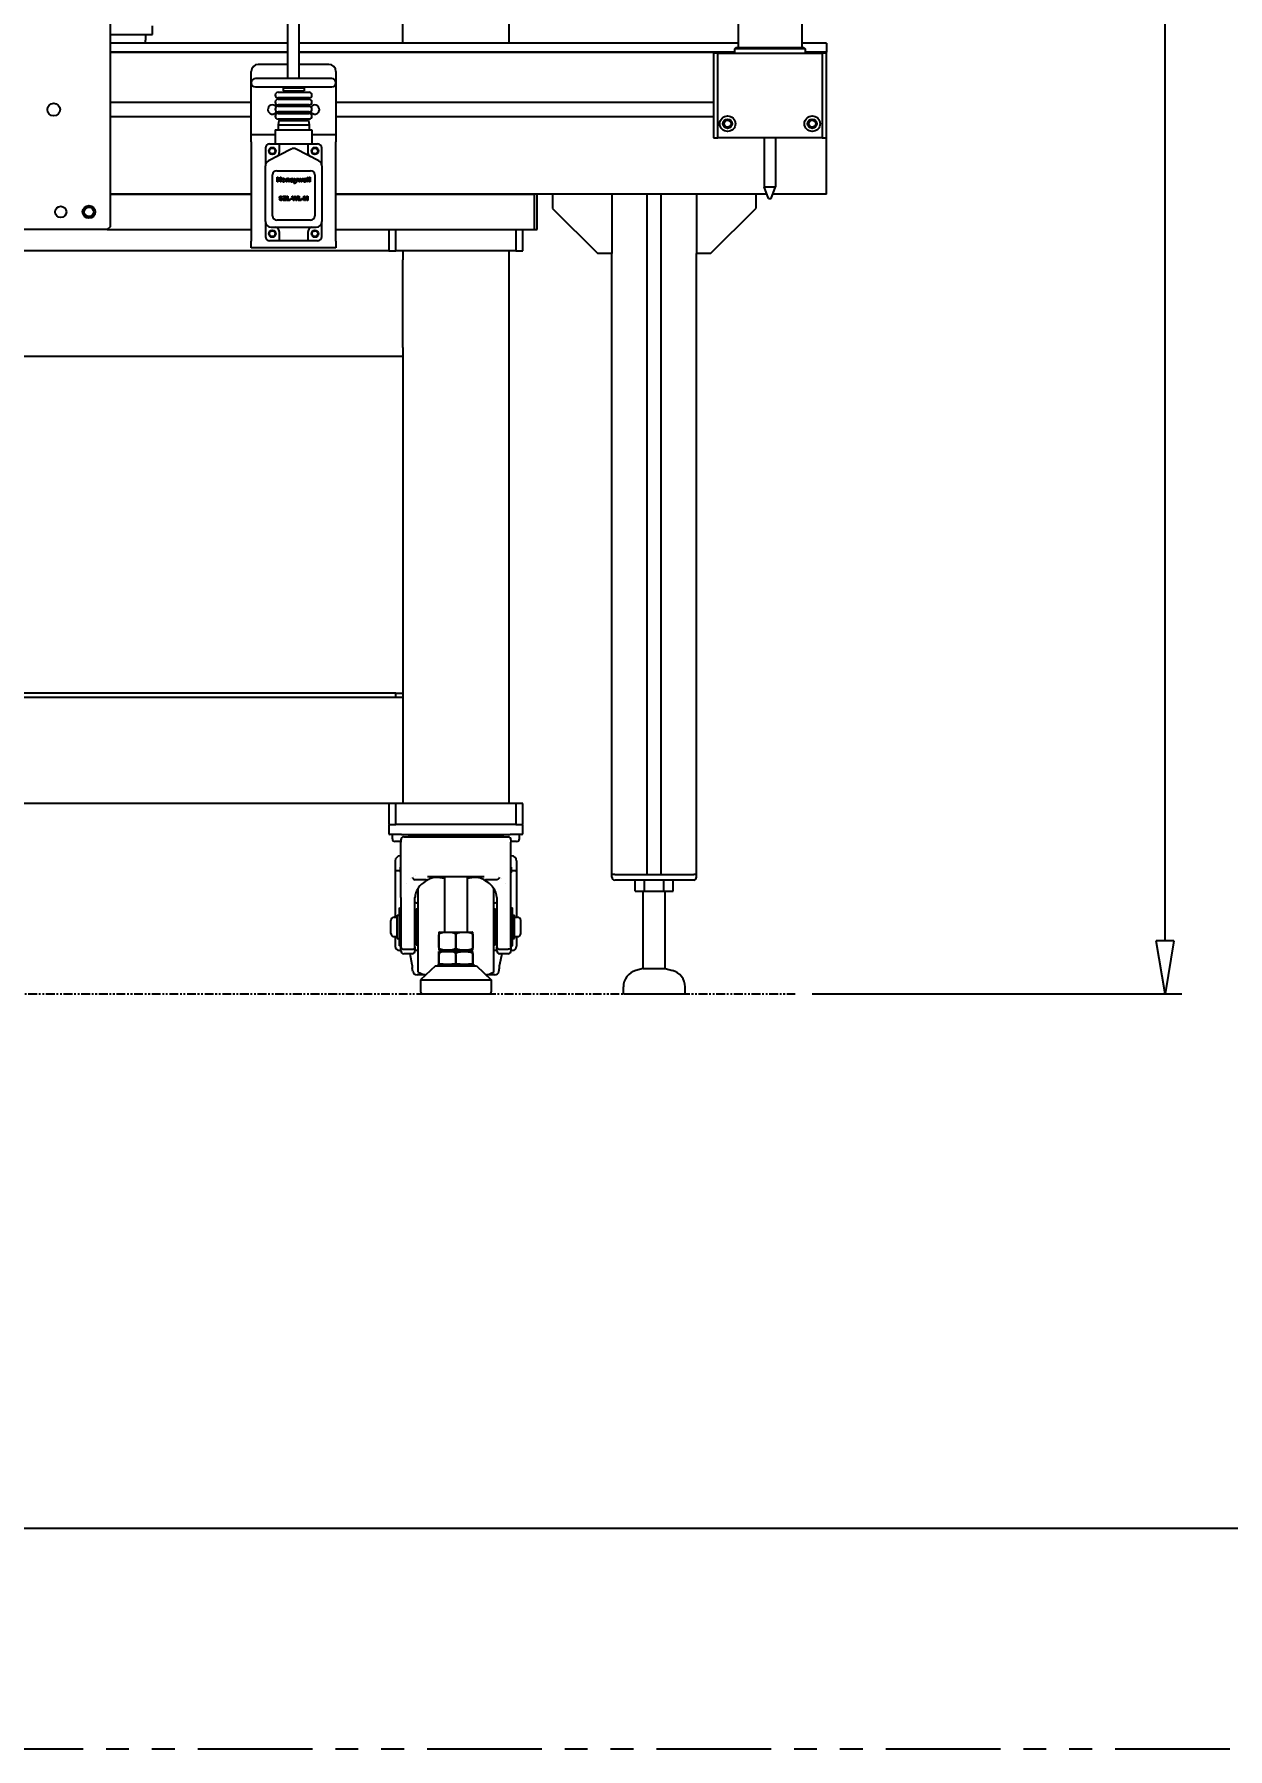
# Model space of a CAD drawing. Header units: millimetres. Extents: x 0 to 7722, y 0 to 5460.
# Drawn here: x 1834 to 2680, y 0 to 1215 of the extents above; entities that cross this region are included whole.
import ezdxf

# ---------------------------------------------------------------- set-up
doc = ezdxf.new("R2010")
doc.units = ezdxf.units.MM
doc.header["$LTSCALE"] = 5
doc.linetypes.add('PHANTOM', pattern=[2.5, 1.25, -0.25, 0.25, -0.25, 0.25, -0.25])
doc.layers.get('0').update_dxf_attribs({"linetype": 'CONTINUOUS'})
doc.layers.get('Defpoints').update_dxf_attribs({"linetype": 'CONTINUOUS'})
for name, color, linetype in [('3', 3, 'PHANTOM'), ('BORDER', 90, 'CONTINUOUS'), ('BORDER_TXT', 130, 'CONTINUOUS'), ('VIEW_BNDS', 253, 'PHANTOM')]:
    doc.layers.add(name, color=color, linetype=linetype)
doc.styles.add('BORDER_TXT', font='ROMANS')
doc.styles.add('DIM', font='romans.shx', dxfattribs={"width": 0.85})
doc.styles.get("Standard").update_dxf_attribs({"font": 'romans_2.shx', "width": 0.85, "bigfont": 'fhg.shx'})
doc.dimstyles.new('KOCPSM$0', dxfattribs={"dimtxt": 3, "dimasz": 2.5, "dimexe": 0.8, "dimexo": 0.8, "dimgap": 0.8, "dimtad": 1, "dimdsep": 46, "dimtxsty": 'DIM', "dimblk": 'CLOSEDBLANK', "dimcen": 0, "dimclrd": 4, "dimclre": 4, "dimclrt": 7, "dimazin": 2, "dimtfac": 1, "dimtmove": 0, "dimatfit": 3, "dimldrblk": 'CLOSEDBLANK', "dimfxl": 1, "dimarcsym": 0})

# ---------------------------------------------------------------- blocks, each defined once
blk = doc.blocks.new('A2-BORDER')
at = {"layer": 'BORDER'}
blk.add_line((584, 12), (10, 12), dxfattribs=at)
at = {"layer": 'VIEW_BNDS'}
blk.add_line((0, 0), (594, 0), dxfattribs=at)
at = {"layer": 'BORDER_TXT', "style": 'BORDER_TXT'}
blk.add_attdef('PX-NUMBER', (92.136, 413.715), '', height=3.5, rotation=180, dxfattribs=at)
at = {"layer": 'BORDER_TXT'}
blk.add_attdef('VENDOR-JOB', (589, 12), '', height=3, rotation=90, dxfattribs=at)
blk = doc.blocks.new('_ClosedBlank')
at = {"color": 0, "linetype": 'ByBlock', "lineweight": -2}
for p, q in [((-1, 0.167), (0, 0)), ((-1, 0.167), (-1, -0.167)), ((0, 0), (-1, -0.167))]:
    blk.add_line(p, q, dxfattribs=at)
blk = doc.blocks.new('*D12')
at = {"color": 4, "linetype": 'ByBlock', "lineweight": -2, "transparency": 16777216}
for p, q in [((2202.4, 2534.9), (2647.4, 2534.9)), ((2635.4, 572.4), (2635.4, 2497.4)), ((2385.4, 534.9), (2647.4, 534.9))]:
    blk.add_line(p, q, dxfattribs=at)
at = {"layer": 'Defpoints', "color": 0, "transparency": 16777216}
for p in [(2190.4, 2534.9), (2635.4, 2534.9), (2373.4, 534.9)]:
    blk.add_point(p, dxfattribs=at)
at = {"color": 4, "lineweight": -2, "transparency": 16777216, "xscale": 37.5, "yscale": 37.5, "zscale": 37.5}
for p, rotation in [((2635.4, 2534.9), 90), ((2635.4, 534.9), 270)]:
    blk.add_blockref('_ClosedBlank', p, dxfattribs=dict(at, rotation=rotation))
at = {"color": 7, "transparency": 16777216, "insert": (2600.9, 1534.9), "char_height": 45, "attachment_point": 5, "rotation": 90, "style": 'DIM'}
blk.add_mtext('2000', dxfattribs=at)

msp = doc.modelspace()

# ---------------------------------------------------------------- linework, layer by layer
for p, q in [((2332.931, 1286.589), (2332.931, 1205.589)), ((2377.931, 1286.589), (2377.931, 1205.589)), ((2013.931, 1183.589), (2013.931, 1268.289)), ((2021.931, 1183.589), (2021.931, 1268.289)), ((2095.431, 1208.589), (2095.431, 1253.494)), ((2170.431, 1259.894), (2170.431, 1208.589)), ((1887.931, 1237.589), (1887.931, 1078.589)), ((1917.931, 1214.889), (1917.931, 1220.889)), ((1887.931, 1214.889), (1907.931, 1214.889)), ((2013.931, 1208.589), (1887.931, 1208.589)), ((1907.931, 1214.889), (1917.931, 1214.889)), ((1909.931, 1214.889), (1912.931, 1214.889)), ((1912.931, 1214.889), (1912.931, 1214.889)), ((1912.931, 1214.889), (1912.931, 1210.889)), ((1912.931, 1208.589), (1912.931, 1210.889)), ((2332.931, 1208.589), (2021.931, 1208.589)), ((2331.431, 1205.589), (2330.431, 1204.589)), ((2380.431, 1204.589), (2330.431, 1204.589)), ((2330.431, 1204.589), (2330.431, 1201.589)), ((2331.431, 1205.589), (2379.431, 1205.589)), ((2395.431, 1208.589), (2377.931, 1208.589)), ((2379.431, 1205.589), (2380.431, 1204.589)), ((2380.431, 1204.589), (2380.431, 1201.589)), ((2395.431, 1208.589), (2395.431, 1202.237)), ((2013.931, 1202.237), (1887.931, 1202.237)), ((1887.931, 1202.16), (2013.931, 1202.16)), ((2013.931, 1193.589), (1992.931, 1193.589)), ((2330.431, 1202.237), (2021.931, 1202.237)), ((2021.931, 1202.16), (2330.431, 1202.16)), ((2042.931, 1193.589), (2021.931, 1193.589)), ((2318.431, 1201.589), (2315.431, 1201.589)), ((2315.431, 1201.589), (2315.431, 1141.589)), ((2318.431, 1141.589), (2318.431, 1201.589)), ((2318.431, 1201.589), (2392.431, 1201.589)), ((2395.431, 1202.237), (2380.431, 1202.237)), ((2380.431, 1202.16), (2395.431, 1202.16)), ((2395.431, 1201.589), (2392.431, 1201.589)), ((2392.431, 1201.589), (2392.431, 1141.589)), ((2395.431, 1202.237), (2395.431, 1202.16)), ((2395.431, 1201.589), (2395.431, 1202.16)), ((2395.431, 1141.589), (2395.431, 1201.589)), ((1987.931, 1143.589), (1987.931, 1188.589)), ((2044.931, 1183.589), (1990.931, 1183.589)), ((2047.931, 1188.589), (2047.931, 1143.589)), ((1987.931, 1166.689), (1887.931, 1166.689)), ((1990.931, 1177.589), (2044.931, 1177.589)), ((2006.931, 1173.889), (2028.931, 1173.889)), ((2028.931, 1169.889), (2006.931, 1169.889)), ((2006.931, 1168.889), (2028.931, 1168.889)), ((2008.931, 1169.889), (2008.931, 1168.889)), ((2010.431, 1176.889), (2025.431, 1176.889)), ((2010.431, 1176.889), (2010.431, 1174.889)), ((2010.431, 1174.889), (2025.431, 1174.889)), ((2012.431, 1174.889), (2012.431, 1173.889)), ((2013.931, 1176.889), (2013.931, 1177.589)), ((2021.931, 1176.889), (2021.931, 1177.589)), ((2023.431, 1174.889), (2023.431, 1173.889)), ((2025.431, 1176.889), (2025.431, 1174.889)), ((2026.931, 1169.889), (2026.931, 1168.889)), ((2315.431, 1166.689), (2047.931, 1166.689)), ((1987.931, 1156.489), (1887.931, 1156.489)), ((2028.931, 1164.889), (2006.931, 1164.889)), ((2006.931, 1163.889), (2028.931, 1163.889)), ((2028.931, 1159.889), (2006.931, 1159.889)), ((2006.931, 1158.889), (2028.931, 1158.889)), ((2028.931, 1154.889), (2006.931, 1154.889)), ((2008.931, 1164.889), (2008.931, 1163.889)), ((2008.931, 1159.889), (2008.931, 1158.889)), ((2008.931, 1154.889), (2008.931, 1153.889)), ((2026.931, 1164.889), (2026.931, 1163.889)), ((2026.931, 1159.889), (2026.931, 1158.889)), ((2026.931, 1154.889), (2026.931, 1153.889)), ((2315.431, 1156.489), (2047.931, 1156.489)), ((2004.931, 1143.589), (1987.931, 1143.589)), ((1987.931, 1138.789), (1987.931, 1143.589)), ((2004.931, 1147.289), (2030.931, 1147.289)), ((2004.931, 1147.289), (2004.931, 1137.289)), ((2007.478, 1153.889), (2006.931, 1150.789)), ((2006.931, 1150.789), (2028.931, 1150.789)), ((2006.931, 1150.789), (2006.931, 1147.289)), ((2007.478, 1153.889), (2028.384, 1153.889)), ((2028.384, 1153.889), (2028.931, 1150.789)), ((2028.931, 1150.789), (2028.931, 1147.289)), ((2030.931, 1147.289), (2030.931, 1137.289)), ((2047.931, 1143.589), (2030.931, 1143.589)), ((2047.931, 1143.589), (2047.931, 1138.789)), ((1987.931, 1138.789), (1987.931, 1068.389)), ((1997.931, 1134.289), (1997.931, 1121.75)), ((2016.084, 1133.627), (2000.084, 1125.298)), ((2000.931, 1137.289), (2007.931, 1137.289)), ((2007.931, 1131.81), (2007.931, 1137.289)), ((2007.931, 1137.289), (2027.931, 1137.289)), ((2035.778, 1125.298), (2019.778, 1133.627)), ((2027.931, 1137.289), (2027.931, 1131.81)), ((2027.931, 1137.289), (2034.931, 1137.289)), ((2037.931, 1121.75), (2037.931, 1134.289)), ((2047.931, 1068.389), (2047.931, 1138.789)), ((2315.431, 1141.589), (2318.431, 1141.589)), ((2392.431, 1141.589), (2318.431, 1141.589)), ((2351.431, 1141.589), (2351.431, 1106.831)), ((2359.431, 1141.589), (2359.431, 1106.831)), ((2392.431, 1141.589), (2395.431, 1141.589)), ((2395.431, 1101.589), (2395.431, 1141.589)), ((1997.931, 1082.289), (1997.931, 1121.75)), ((2005.931, 1118.289), (2029.931, 1118.289)), ((2037.931, 1121.75), (2037.931, 1082.289)), ((2002.931, 1086.289), (2002.931, 1115.289)), ((2006.197, 1110.303), (2006.197, 1113.803)), ((2006.197, 1113.803), (2006.904, 1113.803)), ((2006.904, 1110.303), (2006.197, 1110.303)), ((2006.904, 1113.803), (2006.904, 1112.427)), ((2006.904, 1112.427), (2008.289, 1112.427)), ((2008.289, 1111.835), (2006.904, 1111.835)), ((2006.904, 1111.835), (2006.904, 1110.303)), ((2008.289, 1112.427), (2008.289, 1113.803)), ((2008.289, 1113.803), (2008.996, 1113.803)), ((2008.289, 1110.303), (2008.289, 1111.835)), ((2008.996, 1110.303), (2008.289, 1110.303)), ((2008.996, 1113.803), (2008.996, 1110.303)), ((2012.704, 1110.303), (2012.704, 1112.84)), ((2012.704, 1112.84), (2013.328, 1112.84)), ((2013.376, 1110.303), (2012.704, 1110.303)), ((2013.328, 1112.84), (2013.328, 1112.467)), ((2013.376, 1111.453), (2013.376, 1110.303)), ((2014.344, 1110.303), (2014.344, 1111.597)), ((2015.017, 1110.303), (2014.344, 1110.303)), ((2015.017, 1111.88), (2015.017, 1110.303)), ((2017.871, 1111.378), (2016.19, 1111.378)), ((2016.201, 1111.789), (2017.204, 1111.789)), ((2017.167, 1111.112), (2017.836, 1111)), ((2019.066, 1110.295), (2018.1, 1112.84)), ((2018.1, 1112.84), (2018.815, 1112.84)), ((2018.322, 1109.314), (2018.263, 1109.839)), ((2018.815, 1112.84), (2019.424, 1111.04)), ((2019.424, 1111.04), (2020.013, 1112.84)), ((2019.816, 1110.397), (2019.653, 1109.957)), ((2020.707, 1112.84), (2019.816, 1110.397)), ((2020.013, 1112.84), (2020.707, 1112.84)), ((2021.608, 1110.303), (2020.805, 1112.84)), ((2020.805, 1112.84), (2021.456, 1112.84)), ((2021.456, 1112.84), (2021.934, 1111.178)), ((2022.259, 1110.303), (2021.608, 1110.303)), ((2021.934, 1111.178), (2022.369, 1112.84)), ((2022.692, 1111.936), (2022.259, 1110.303)), ((2022.369, 1112.84), (2023.017, 1112.84)), ((2023.126, 1110.303), (2022.692, 1111.936)), ((2023.017, 1112.84), (2023.441, 1111.178)), ((2023.772, 1110.303), (2023.126, 1110.303)), ((2023.441, 1111.178), (2023.924, 1112.84)), ((2024.586, 1112.84), (2023.772, 1110.303)), ((2023.924, 1112.84), (2024.586, 1112.84)), ((2027.112, 1111.378), (2025.431, 1111.378)), ((2025.442, 1111.789), (2026.445, 1111.789)), ((2026.408, 1111.112), (2027.077, 1111)), ((2027.659, 1110.303), (2027.659, 1113.803)), ((2027.659, 1113.803), (2028.331, 1113.803)), ((2028.331, 1110.303), (2027.659, 1110.303)), ((2028.331, 1113.803), (2028.331, 1110.303)), ((2029.017, 1110.303), (2029.017, 1113.803)), ((2029.017, 1113.803), (2029.689, 1113.803)), ((2029.689, 1110.303), (2029.017, 1110.303)), ((2029.689, 1113.803), (2029.689, 1110.303)), ((2032.931, 1115.289), (2032.931, 1086.289)), ((2351.431, 1106.831), (2359.431, 1106.831)), ((2354.431, 1098.589), (2351.431, 1106.831)), ((2356.431, 1098.589), (2359.431, 1106.831)), ((1987.931, 1101.589), (1887.931, 1101.589)), ((1887.931, 1101.589), (1987.931, 1101.589)), ((2007.724, 1098.217), (2008.314, 1098.274)), ((2010.077, 1099.381), (2009.471, 1099.353)), ((2010.415, 1097.785), (2011.995, 1099.731)), ((2010.415, 1097.238), (2010.415, 1097.785)), ((2012.853, 1097.238), (2010.415, 1097.238)), ((2010.593, 1099.731), (2010.593, 1100.238)), ((2010.593, 1100.238), (2012.789, 1100.238)), ((2011.995, 1099.731), (2010.593, 1099.731)), ((2012.789, 1099.767), (2011.147, 1097.746)), ((2011.147, 1097.746), (2012.853, 1097.746)), ((2012.789, 1100.238), (2012.789, 1099.767)), ((2012.853, 1097.746), (2012.853, 1097.238)), ((2013.253, 1097.238), (2013.253, 1100.213)), ((2013.253, 1100.213), (2013.859, 1100.213)), ((2015.366, 1097.238), (2013.253, 1097.238)), ((2013.859, 1100.213), (2013.859, 1097.746)), ((2013.859, 1097.746), (2015.366, 1097.746)), ((2015.366, 1097.746), (2015.366, 1097.238)), ((2015.727, 1098.039), (2015.727, 1098.615)), ((2015.727, 1098.615), (2016.856, 1098.615)), ((2016.856, 1098.039), (2015.727, 1098.039)), ((2016.856, 1098.615), (2016.856, 1098.039)), ((2017.611, 1097.238), (2016.9, 1100.238)), ((2016.9, 1100.238), (2017.522, 1100.238)), ((2017.522, 1100.238), (2017.972, 1098.178)), ((2018.272, 1097.238), (2017.611, 1097.238)), ((2017.972, 1098.178), (2018.519, 1100.238)), ((2018.869, 1099.481), (2018.272, 1097.238)), ((2018.519, 1100.238), (2019.239, 1100.238)), ((2019.463, 1097.238), (2018.869, 1099.481)), ((2019.239, 1100.238), (2019.767, 1098.144)), ((2020.108, 1097.238), (2019.463, 1097.238)), ((2019.767, 1098.144), (2020.227, 1100.238)), ((2020.837, 1100.238), (2020.108, 1097.238)), ((2020.227, 1100.238), (2020.837, 1100.238)), ((2021.164, 1097.238), (2021.164, 1100.213)), ((2021.164, 1100.213), (2021.77, 1100.213)), ((2023.277, 1097.238), (2021.164, 1097.238)), ((2021.77, 1100.213), (2021.77, 1097.746)), ((2021.77, 1097.746), (2023.277, 1097.746)), ((2023.277, 1097.746), (2023.277, 1097.238)), ((2023.638, 1098.039), (2023.638, 1098.615)), ((2023.638, 1098.615), (2024.768, 1098.615)), ((2024.768, 1098.039), (2023.638, 1098.039)), ((2024.768, 1098.615), (2024.768, 1098.039)), ((2025.097, 1097.238), (2025.097, 1100.238)), ((2025.097, 1100.238), (2026.005, 1100.238)), ((2025.657, 1097.238), (2025.097, 1097.238)), ((2025.66, 1099.6), (2025.657, 1097.238)), ((2026.25, 1097.238), (2025.66, 1099.6)), ((2026.005, 1100.238), (2026.547, 1098.192)), ((2026.835, 1097.238), (2026.25, 1097.238)), ((2026.547, 1098.192), (2027.08, 1100.238)), ((2027.43, 1099.6), (2026.835, 1097.238)), ((2027.08, 1100.238), (2027.99, 1100.238)), ((2027.43, 1097.238), (2027.43, 1099.6)), ((2027.99, 1097.238), (2027.43, 1097.238)), ((2027.99, 1100.238), (2027.99, 1097.238)), ((2353.339, 1101.589), (2047.931, 1101.589)), ((2047.931, 1101.589), (2188.431, 1101.589)), ((2188.431, 1101.589), (2188.431, 1076.589)), ((2190.431, 1076.589), (2190.431, 1101.589)), ((2201.431, 1101.589), (2201.431, 1091.589)), ((2243.431, 1101.589), (2243.431, 1059.589)), ((2268.431, 1101.589), (2246.431, 1101.589)), ((2268.431, 619.589), (2268.431, 1101.589)), ((2278.431, 619.589), (2278.431, 1101.589)), ((2300.431, 1101.589), (2278.431, 1101.589)), ((2303.431, 1101.589), (2303.431, 1059.589)), ((2345.431, 1101.589), (2345.431, 1091.589)), ((2354.431, 1098.589), (2356.431, 1098.589)), ((2395.431, 1101.589), (2357.523, 1101.589)), ((1997.931, 1082.289), (1997.931, 1071.589)), ((2029.931, 1083.289), (2005.931, 1083.289)), ((2037.931, 1071.589), (2037.931, 1082.289)), ((2201.431, 1091.589), (2233.431, 1059.589)), ((2313.431, 1059.589), (2345.431, 1091.589)), ((1885.931, 1076.589), (1139.931, 1076.589)), ((1887.931, 1078.589), (1885.931, 1076.589)), ((1885.931, 1076.589), (1987.931, 1076.589)), ((2001.931, 1078.289), (2033.931, 1078.289)), ((2007.931, 1068.589), (2007.931, 1074.43)), ((2027.931, 1074.43), (2027.931, 1068.589)), ((2047.931, 1076.589), (2188.431, 1076.589)), ((2085.431, 1076.589), (2085.431, 1061.589)), ((2090.431, 1061.589), (2090.431, 1076.589)), ((2175.431, 1076.589), (2175.431, 1061.589)), ((2180.431, 1061.589), (2180.431, 1076.589)), ((2188.431, 1076.589), (2190.431, 1076.589)), ((2085.431, 1061.589), (1105.431, 1061.589)), ((1987.931, 1063.589), (1987.931, 1068.389)), ((2047.931, 1063.589), (1987.931, 1063.589)), ((2007.931, 1068.589), (2000.931, 1068.589)), ((2027.931, 1068.589), (2007.931, 1068.589)), ((2034.931, 1068.589), (2027.931, 1068.589)), ((2047.931, 1068.389), (2047.931, 1063.589)), ((2085.431, 1061.589), (2090.431, 1061.589)), ((2175.431, 1061.589), (2090.431, 1061.589)), ((2095.431, 1061.589), (2095.431, 1055.189)), ((2170.431, 1061.589), (2170.431, 669.894)), ((2175.431, 1061.589), (2180.431, 1061.589)), ((2243.431, 1059.589), (2233.431, 1059.589)), ((2243.431, 619.589), (2243.431, 1059.589)), ((2303.431, 619.589), (2303.431, 1059.589)), ((2313.431, 1059.589), (2303.431, 1059.589)), ((2095.431, 992.989), (2095.431, 1055.189)), ((2095.431, 986.589), (1095.431, 986.589)), ((2095.431, 992.989), (2095.431, 986.589)), ((2095.431, 986.589), (2095.431, 669.894)), ((2095.431, 744.894), (1095.431, 744.894)), ((2090.431, 748.094), (1100.431, 748.094)), ((2090.431, 748.094), (2095.431, 748.094)), ((2090.431, 744.894), (2090.431, 748.094)), ((2085.431, 669.894), (1105.431, 669.894)), ((2085.431, 669.894), (2085.431, 654.894)), ((2090.431, 669.894), (2085.431, 669.894)), ((2090.431, 654.894), (2090.431, 669.894)), ((2175.431, 669.894), (2090.431, 669.894)), ((2180.431, 669.894), (2175.431, 669.894)), ((2175.431, 669.894), (2175.431, 654.894)), ((2180.431, 654.894), (2180.431, 669.894)), ((2085.431, 654.894), (2090.431, 654.894)), ((2085.431, 653.894), (2085.431, 648.894)), ((2094.431, 647.894), (2086.431, 647.894)), ((2087.931, 644.894), (2087.931, 647.894)), ((2175.431, 654.894), (2090.431, 654.894)), ((2093.931, 644.094), (2093.931, 642.394)), ((2094.431, 647.894), (2171.431, 647.894)), ((2095.931, 646.094), (2169.931, 646.094)), ((2099.681, 647.894), (2099.681, 646.894)), ((2099.681, 646.894), (2166.181, 646.894)), ((2166.181, 647.894), (2166.181, 646.894)), ((2179.431, 647.894), (2171.431, 647.894)), ((2171.931, 644.094), (2171.931, 642.394)), ((2175.431, 654.894), (2180.431, 654.894)), ((2177.931, 644.894), (2177.931, 647.894)), ((2180.431, 648.894), (2180.431, 653.894)), ((2093.931, 642.894), (2089.931, 642.894)), ((2093.431, 632.694), (2093.931, 632.694)), ((2093.931, 603.207), (2093.931, 642.394)), ((2175.931, 642.894), (2171.931, 642.894)), ((2171.931, 603.207), (2171.931, 642.394)), ((2171.931, 632.694), (2172.431, 632.694)), ((2089.931, 629.194), (2089.931, 589.294)), ((2093.931, 624.716), (2093.431, 624.716)), ((2093.931, 624.645), (2093.431, 624.645)), ((2093.431, 624.645), (2093.431, 624.231)), ((2093.431, 624.231), (2093.431, 623.244)), ((2093.931, 624.231), (2093.431, 624.231)), ((2093.931, 623.244), (2093.431, 623.244)), ((2093.431, 623.244), (2093.431, 622.83)), ((2093.931, 622.83), (2093.431, 622.83)), ((2093.431, 622.83), (2093.431, 621.145)), ((2093.931, 621.145), (2093.431, 621.145)), ((2093.931, 621.071), (2093.431, 621.071)), ((2171.931, 624.716), (2172.431, 624.716)), ((2171.931, 624.707), (2172.431, 624.707)), ((2171.931, 624.645), (2172.431, 624.645)), ((2171.931, 621.145), (2172.431, 621.145)), ((2171.931, 621.083), (2172.431, 621.083)), ((2171.931, 621.071), (2172.431, 621.071)), ((2172.431, 621.145), (2172.431, 624.645)), ((2175.931, 629.194), (2175.931, 589.294)), ((2097.717, 613.122), (2097.717, 613.119)), ((2100.931, 616.393), (2100.931, 616.393)), ((2102.869, 617.898), (2102.869, 617.898)), ((2111.857, 615.715), (2103.779, 615.715)), ((2104.387, 618.712), (2104.387, 618.712)), ((2106.131, 550.394), (2106.131, 609.751)), ((2153.058, 617.894), (2112.804, 617.894)), ((2119.711, 617.581), (2119.711, 617.372)), ((2124.931, 617.855), (2124.931, 578.694)), ((2140.931, 617.859), (2140.931, 617.859)), ((2140.931, 617.855), (2140.931, 578.694)), ((2162.083, 615.715), (2154.006, 615.715)), ((2159.731, 550.394), (2159.731, 609.753)), ((2162.993, 617.897), (2162.993, 617.898)), ((2164.931, 616.393), (2164.931, 616.393)), ((2168.145, 613.122), (2168.145, 613.119)), ((2245.431, 619.589), (2243.431, 619.589)), ((2243.431, 617.589), (2243.431, 619.589)), ((2245.431, 619.589), (2301.431, 619.589)), ((2301.431, 615.589), (2245.431, 615.589)), ((2246.431, 619.589), (2268.431, 619.589)), ((2259.931, 607.589), (2259.931, 615.589)), ((2259.931, 607.589), (2266.681, 607.589)), ((2265.581, 552.853), (2265.581, 607.589)), ((2266.681, 607.589), (2266.681, 615.589)), ((2266.681, 607.589), (2280.181, 607.589)), ((2278.431, 619.589), (2300.431, 619.589)), ((2280.181, 607.589), (2280.181, 615.589)), ((2280.181, 607.589), (2286.931, 607.589)), ((2281.281, 552.853), (2281.281, 607.589)), ((2286.931, 607.589), (2286.931, 615.589)), ((2303.431, 619.589), (2301.431, 619.589)), ((2303.431, 617.589), (2303.431, 619.589)), ((2092.931, 568.894), (2092.931, 595.894)), ((2092.931, 595.894), (2093.931, 595.894)), ((2093.931, 603.207), (2093.931, 568.259)), ((2103.931, 568.259), (2103.931, 603.207)), ((2161.931, 603.207), (2161.931, 568.259)), ((2171.931, 568.259), (2171.931, 603.207)), ((2171.931, 595.894), (2172.931, 595.894)), ((2172.931, 568.894), (2172.931, 595.894)), ((2086.931, 577.794), (2086.931, 586.994)), ((2089.231, 589.294), (2091.331, 589.294)), ((2091.331, 574.144), (2091.331, 590.644)), ((2091.331, 590.644), (2092.931, 590.644)), ((2103.931, 592.394), (2104.831, 592.394)), ((2104.831, 569.594), (2104.831, 595.194)), ((2104.831, 595.194), (2106.131, 595.194)), ((2159.731, 595.194), (2161.031, 595.194)), ((2161.031, 569.594), (2161.031, 595.194)), ((2161.031, 592.394), (2161.931, 592.394)), ((2172.931, 590.644), (2174.531, 590.644)), ((2174.531, 574.144), (2174.531, 590.644)), ((2174.531, 589.294), (2176.631, 589.294)), ((2178.931, 577.794), (2178.931, 586.994)), ((2089.231, 575.494), (2091.331, 575.494)), ((2089.931, 575.494), (2089.931, 568.694)), ((2091.331, 574.144), (2092.931, 574.144)), ((2103.931, 572.394), (2104.831, 572.394)), ((2120.931, 576.694), (2120.931, 567.894)), ((2120.942, 567.894), (2120.942, 576.694)), ((2121.081, 578.694), (2144.781, 578.694)), ((2132.92, 576.694), (2132.92, 567.894)), ((2132.942, 567.894), (2132.942, 576.694)), ((2144.92, 576.694), (2144.92, 567.894)), ((2144.931, 567.894), (2144.931, 576.694)), ((2161.031, 572.394), (2161.931, 572.394)), ((2172.931, 574.144), (2174.531, 574.144)), ((2174.531, 575.494), (2176.631, 575.494)), ((2175.931, 575.494), (2175.931, 568.694)), ((2092.931, 568.894), (2093.931, 568.894)), ((2093.931, 565.694), (2092.931, 565.694)), ((2093.931, 565.394), (2093.931, 568.259)), ((2095.931, 566.578), (2101.931, 566.578)), ((2101.931, 563.394), (2095.931, 563.394)), ((2101.933, 555.424), (2100.403, 563.394)), ((2103.931, 568.259), (2103.931, 565.394)), ((2106.131, 565.694), (2103.931, 565.694)), ((2104.831, 569.594), (2106.131, 569.594)), ((2120.931, 562.894), (2120.931, 555.894)), ((2120.942, 555.894), (2120.942, 562.894)), ((2121.081, 565.894), (2144.781, 565.894)), ((2121.081, 564.894), (2144.781, 564.894)), ((2122.635, 565.894), (2122.635, 564.894)), ((2132.92, 562.894), (2132.92, 555.894)), ((2132.942, 555.894), (2132.942, 562.894)), ((2143.228, 565.894), (2143.228, 564.894)), ((2144.92, 562.894), (2144.92, 555.894)), ((2144.931, 555.894), (2144.931, 562.894)), ((2159.731, 569.594), (2161.031, 569.594)), ((2161.931, 565.694), (2159.731, 565.694)), ((2161.931, 565.394), (2161.931, 568.259)), ((2165.459, 563.394), (2163.929, 555.424)), ((2163.931, 566.578), (2169.931, 566.578)), ((2169.931, 563.394), (2163.931, 563.394)), ((2171.931, 568.894), (2172.931, 568.894)), ((2171.931, 568.259), (2171.931, 565.394)), ((2172.931, 565.694), (2171.931, 565.694)), ((2102.43, 550.834), (2101.94, 553.353)), ((2111.231, 548.406), (2105.375, 548.406)), ((2118.431, 554.894), (2107.931, 544.894)), ((2118.431, 554.894), (2147.431, 554.894)), ((2120.431, 555.894), (2120.931, 555.894)), ((2120.431, 555.894), (2120.431, 554.894)), ((2120.931, 555.894), (2120.942, 555.894)), ((2123.9, 555.894), (2120.942, 555.894)), ((2123.9, 555.894), (2129.962, 555.894)), ((2132.92, 555.894), (2129.962, 555.894)), ((2132.92, 555.894), (2132.942, 555.894)), ((2135.9, 555.894), (2132.942, 555.894)), ((2135.9, 555.894), (2141.962, 555.894)), ((2144.92, 555.894), (2141.962, 555.894)), ((2144.92, 555.894), (2144.931, 555.894)), ((2144.931, 555.894), (2145.431, 555.894)), ((2145.431, 555.894), (2145.431, 554.894)), ((2147.431, 554.894), (2157.931, 544.894)), ((2160.487, 548.406), (2154.631, 548.406)), ((2163.432, 550.834), (2163.922, 553.353)), ((2265.581, 552.853), (2260.475, 551.485)), ((2265.581, 552.853), (2281.281, 552.853)), ((2281.281, 552.853), (2286.387, 551.485)), ((2107.931, 544.894), (2157.931, 544.894)), ((2107.931, 544.894), (2107.931, 536.394)), ((2109.431, 534.894), (2156.431, 534.894)), ((2157.931, 544.894), (2157.931, 536.394)), ((2251.581, 534.894), (2251.581, 539.894)), ((2251.581, 534.894), (2295.281, 534.894)), ((2295.281, 534.894), (2295.281, 539.894))]:
    msp.add_line(p, q)
for centre, radius in [((1847.931, 1161.589), 4.5), ((2325.431, 1151.589), 5.5), ((2325.431, 1151.589), 3.3), ((2385.431, 1151.589), 5.5), ((2385.431, 1151.589), 3.3), ((2325.431, 1151.589), 2.458), ((2385.431, 1151.589), 2.458), ((2002.831, 1132.289), 2.5), ((2002.831, 1132.289), 2.067), ((2033.031, 1132.289), 2.5), ((2033.031, 1132.289), 2.067), ((1872.931, 1089.089), 4.5), ((1852.931, 1089.089), 4), ((1872.931, 1089.089), 3.324), ((2002.831, 1073.589), 2.5), ((2002.831, 1073.589), 2.067), ((2033.031, 1073.589), 2.5), ((2033.031, 1073.589), 2.067)]:
    msp.add_circle(centre, radius)
for centre, radius, start, end in [((1992.931, 1188.589), 5, 90, 180), ((2042.931, 1188.589), 5, 0, 90), ((1990.931, 1180.589), 3, 90, 270), ((2044.931, 1180.589), 3, 270, 90), ((2006.931, 1171.889), 2, 90, 270), ((2006.931, 1166.889), 2, 90, 270), ((2028.931, 1171.889), 2, 270, 90), ((2028.931, 1166.889), 2, 270, 90), ((2002.931, 1161.589), 3.25, 33.968518, 334.609789), ((2006.931, 1161.889), 2, 90, 270), ((2006.931, 1156.889), 2, 90, 270), ((2028.931, 1161.889), 2, 270, 90), ((2028.931, 1156.889), 2, 270, 90), ((2032.931, 1161.589), 3.25, 205.390211, 146.031482), ((2000.931, 1134.289), 3, 90, 180), ((2003.931, 1131.81), 4, 297.5, 0), ((2017.931, 1130.079), 4, 62.5, 117.5), ((2031.931, 1131.81), 4, 180, 242.5), ((2034.931, 1134.289), 3, 0, 90), ((2001.931, 1121.75), 4, 117.5, 180), ((2005.931, 1115.289), 3, 90, 180), ((2029.931, 1115.289), 3, 0, 90), ((2033.931, 1121.75), 4, 0, 62.5), ((2001.931, 1082.289), 4, 180, 270), ((2005.931, 1086.289), 3, 180, 270), ((2029.931, 1086.289), 3, 270, 0), ((2033.931, 1082.289), 4, 270, 0), ((2000.931, 1071.589), 3, 180, 270), ((2003.931, 1074.43), 4, 0, 74.700017), ((2031.931, 1074.43), 4, 105.299983, 180), ((2034.931, 1071.589), 3, 270, 0), ((2086.431, 653.894), 1, 90, 180), ((2086.431, 648.894), 1, 180, 270), ((2089.931, 644.894), 2, 180, 270), ((2095.931, 644.094), 2, 90, 180), ((2107.781, 646.819), 3.575, 178.797902, 191.70058), ((2158.081, 646.819), 3.575, 348.29942, 1.202098), ((2169.931, 644.094), 2, 0, 90), ((2175.931, 644.894), 2, 270, 0), ((2179.431, 653.894), 1, 0, 90), ((2179.431, 648.894), 1, 270, 0), ((2093.431, 629.194), 3.5, 90, 180), ((2172.431, 629.194), 3.5, 0, 90), ((2118.631, 589.852), 27.542, 92.594733, 92.615781), ((2118.631, 589.852), 27.542, 76.776844, 90.929457), ((2147.231, 589.852), 27.542, 89.061418, 103.223156), ((2147.231, 589.852), 27.542, 87.379557, 87.387096), ((2245.431, 617.589), 2, 180, 270), ((2301.431, 617.589), 2, 270, 0), ((2089.231, 586.994), 2.3, 90, 180), ((2176.631, 586.994), 2.3, 0, 90), ((2089.231, 577.794), 2.3, 180, 270), ((2121.081, 576.694), 2, 90, 94.301222), ((2144.781, 576.694), 2, 85.698778, 90), ((2176.631, 577.794), 2.3, 270, 0), ((2092.931, 568.694), 3, 180, 270), ((2095.931, 565.394), 2, 180, 270), ((2101.931, 565.394), 2, 270, 0), ((2121.081, 567.894), 2, 265.698778, 270), ((2121.081, 562.894), 2, 90, 94.301222), ((2144.781, 567.894), 2, 270, 274.301222), ((2144.781, 562.894), 2, 85.698778, 90), ((2163.931, 565.394), 2, 180, 270), ((2169.931, 565.394), 2, 270, 0), ((2172.931, 568.694), 3, 270, 0), ((2102.431, 553.449), 0.5, 180, 191), ((2105.375, 551.406), 3, 191, 270), ((2118.631, 574.935), 27.542, 243.008533, 255.065054), ((2147.231, 574.935), 27.542, 284.934946, 296.991467), ((2160.487, 551.406), 3, 270, 349), ((2163.431, 553.449), 0.5, 349, 0), ((2263.581, 539.894), 12, 105, 180), ((2283.281, 539.894), 12, 0, 75), ((2109.431, 536.394), 1.5, 180, 270), ((2156.431, 536.394), 1.5, 270, 0)]:
    msp.add_arc(centre, radius, start, end)
for centre, major_axis, ratio, start_param, end_param in [((2103.914, 615.839), (-0.189, -0.102), 0.36676425, 0.31528667, 0.59570249), ((2132.931, 603.512), (35.5, 0), 0.18181818, 3.75637083, 3.85684225), ((2132.931, 603.512), (35.5, 0), 0.18181818, 5.56793571, 5.66840713)]:
    msp.add_ellipse(centre, major_axis=major_axis, ratio=ratio, start_param=start_param, end_param=end_param)
for points, degree in [([(2009.567, 1111.608), (2009.567, 1111.941), (2009.897, 1112.568), (2010.5, 1112.896), (2010.874, 1112.896)], 4), ([(2010.879, 1110.247), (2010.53, 1110.247), (2009.897, 1110.562), (2009.567, 1111.17), (2009.567, 1111.608)], 4), ([(2010.876, 1112.35), (2010.612, 1112.35), (2010.255, 1111.949), (2010.255, 1111.573)], 3), ([(2010.255, 1111.573), (2010.255, 1111.194), (2010.612, 1110.794), (2010.876, 1110.794)], 3), ([(2010.874, 1112.896), (2011.45, 1112.896), (2012.186, 1112.149), (2012.186, 1111.579)], 3), ([(2011.495, 1111.576), (2011.495, 1111.949), (2011.14, 1112.35), (2010.876, 1112.35)], 3), ([(2010.876, 1110.794), (2011.14, 1110.794), (2011.495, 1111.194), (2011.495, 1111.576)], 3), ([(2012.186, 1111.579), (2012.186, 1111.005), (2011.442, 1110.247), (2010.879, 1110.247)], 3), ([(2013.328, 1112.467), (2013.659, 1112.896), (2014.163, 1112.896)], 2), ([(2013.928, 1112.384), (2013.755, 1112.384), (2013.477, 1112.192), (2013.376, 1111.877), (2013.376, 1111.453)], 4), ([(2014.344, 1111.597), (2014.344, 1112.008), (2014.259, 1112.251), (2014.064, 1112.384), (2013.928, 1112.384)], 4), ([(2014.163, 1112.896), (2014.387, 1112.896), (2014.755, 1112.736), (2014.942, 1112.488), (2015.017, 1112.173), (2015.017, 1111.88)], 5), ([(2015.502, 1111.552), (2015.502, 1112.184), (2016.161, 1112.896), (2016.665, 1112.896)], 3), ([(2015.753, 1110.68), (2015.502, 1111.026), (2015.502, 1111.552)], 2), ([(2016.732, 1110.247), (2016.07, 1110.247), (2015.753, 1110.68)], 2), ([(2016.19, 1111.378), (2016.198, 1111.08), (2016.508, 1110.749), (2016.74, 1110.749)], 3), ([(2016.342, 1112.224), (2016.201, 1112.064), (2016.201, 1111.789)], 2), ([(2016.705, 1112.384), (2016.487, 1112.384), (2016.342, 1112.224)], 2), ([(2016.665, 1112.896), (2017.231, 1112.896), (2017.884, 1112.149), (2017.871, 1111.378)], 3), ([(2017.204, 1111.789), (2017.196, 1112.08), (2016.911, 1112.384), (2016.705, 1112.384)], 3), ([(2017.836, 1111), (2017.708, 1110.632), (2017.151, 1110.247), (2016.732, 1110.247)], 3), ([(2016.74, 1110.749), (2016.897, 1110.749), (2017.111, 1110.92), (2017.167, 1111.112)], 3), ([(2018.263, 1109.839), (2018.421, 1109.807), (2018.549, 1109.807)], 2), ([(2018.701, 1109.274), (2018.509, 1109.274), (2018.322, 1109.314)], 2), ([(2018.549, 1109.807), (2018.781, 1109.807), (2019.007, 1110.082), (2019.066, 1110.295)], 3), ([(2019.653, 1109.957), (2019.565, 1109.735), (2019.405, 1109.5), (2019.197, 1109.354), (2018.893, 1109.274), (2018.701, 1109.274)], 5), ([(2024.743, 1111.552), (2024.743, 1112.184), (2025.402, 1112.896), (2025.906, 1112.896)], 3), ([(2024.994, 1110.68), (2024.743, 1111.026), (2024.743, 1111.552)], 2), ([(2025.973, 1110.247), (2025.311, 1110.247), (2024.994, 1110.68)], 2), ([(2025.431, 1111.378), (2025.439, 1111.08), (2025.749, 1110.749), (2025.981, 1110.749)], 3), ([(2025.583, 1112.224), (2025.442, 1112.064), (2025.442, 1111.789)], 2), ([(2025.946, 1112.384), (2025.727, 1112.384), (2025.583, 1112.224)], 2), ([(2025.906, 1112.896), (2026.472, 1112.896), (2027.125, 1112.149), (2027.112, 1111.378)], 3), ([(2026.445, 1111.789), (2026.437, 1112.08), (2026.152, 1112.384), (2025.946, 1112.384)], 3), ([(2027.077, 1111), (2026.949, 1110.632), (2026.392, 1110.247), (2025.973, 1110.247)], 3), ([(2025.981, 1110.749), (2026.138, 1110.749), (2026.352, 1110.92), (2026.408, 1111.112)], 3), ([(2008.963, 1097.186), (2008.394, 1097.186), (2007.783, 1097.712), (2007.724, 1098.217)], 3), ([(2007.831, 1099.452), (2007.831, 1099.683), (2008.092, 1100.08), (2008.581, 1100.289), (2008.926, 1100.289)], 4), ([(2008.108, 1098.85), (2007.831, 1099.097), (2007.831, 1099.452)], 2), ([(2008.792, 1098.553), (2008.305, 1098.674), (2008.108, 1098.85)], 2), ([(2008.314, 1098.274), (2008.366, 1097.977), (2008.693, 1097.698), (2008.968, 1097.698)], 3), ([(2008.506, 1099.68), (2008.41, 1099.609), (2008.41, 1099.493)], 2), ([(2008.41, 1099.493), (2008.41, 1099.388), (2008.499, 1099.31)], 2), ([(2008.499, 1099.31), (2008.616, 1099.214), (2009.5, 1099.006), (2009.923, 1098.784), (2010.164, 1098.398), (2010.164, 1098.112)], 5), ([(2008.92, 1099.788), (2008.654, 1099.788), (2008.506, 1099.68)], 2), ([(2009.276, 1098.423), (2009.171, 1098.459), (2008.792, 1098.553)], 2), ([(2009.471, 1099.353), (2009.432, 1099.584), (2009.176, 1099.788), (2008.92, 1099.788)], 3), ([(2008.926, 1100.289), (2009.491, 1100.289), (2010.063, 1099.795), (2010.077, 1099.381)], 3), ([(2010.164, 1098.112), (2010.164, 1097.856), (2009.878, 1097.405), (2009.354, 1097.186), (2008.963, 1097.186)], 4), ([(2008.968, 1097.698), (2009.26, 1097.698), (2009.558, 1097.945), (2009.558, 1098.112)], 3), ([(2009.558, 1098.112), (2009.558, 1098.219), (2009.432, 1098.368), (2009.276, 1098.423)], 3), ([(2093.431, 624.716), (2093.431, 624.688), (2093.431, 624.645)], 2), ([(2093.431, 621.145), (2093.431, 621.101), (2093.431, 621.071)], 2), ([(2172.431, 624.707), (2172.431, 624.713), (2172.431, 624.716)], 2), ([(2172.431, 624.645), (2172.431, 624.682), (2172.431, 624.707)], 2), ([(2172.431, 621.083), (2172.431, 621.108), (2172.431, 621.145)], 2), ([(2172.431, 621.071), (2172.431, 621.076), (2172.431, 621.083)], 2), ([(2101.931, 555.147), (2101.931, 555.241), (2101.931, 555.336), (2101.931, 555.435)], 3), ([(2163.931, 555.435), (2163.931, 555.336), (2163.931, 555.241), (2163.931, 555.147)], 3)]:
    msp.add_open_spline(points, degree=degree)
for points, knots in [([(2090.467, 622.194), (2090.503, 622.194), (2090.54, 622.194), (2090.584, 622.194), (2090.587, 622.194), (2090.59, 622.194)], [-0.5377611993, -0.5377611993, -0.5377611993, -0.5377611993, -0.5141775675, -0.5141775675, -0.512316069, -0.512316069, -0.512316069, -0.512316069]), ([(2093.431, 622.194), (2092.652, 622.194), (2091.882, 622.194), (2090.974, 622.194), (2090.755, 622.194), (2090.59, 622.194)], [-0.372557711, -0.372557711, -0.372557711, -0.372557711, -0.177582623, -0.177582623, -0.084721076, -0.084721076, -0.084721076, -0.084721076]), ([(2175.272, 622.194), (2175.107, 622.194), (2174.889, 622.194), (2173.98, 622.194), (2173.21, 622.194), (2172.431, 622.194)], [-0.527495006, -0.527495006, -0.527495006, -0.527495006, -0.383836381, -0.383836381, -0.082206114, -0.082206114, -0.082206114, -0.082206114]), ([(2175.272, 622.194), (2175.275, 622.194), (2175.278, 622.194), (2175.322, 622.194), (2175.36, 622.194), (2175.395, 622.194)], [-0.1774444224, -0.1774444224, -0.1774444224, -0.1774444224, -0.1755972141, -0.1755972141, -0.1521946256, -0.1521946256, -0.1521946256, -0.1521946256]), ([(2102.183, 617.397), (2102.225, 617.263), (2102.28, 617.13), (2102.347, 617), (2102.413, 616.873), (2102.49, 616.749), (2102.576, 616.63), (2102.677, 616.493), (2102.789, 616.365), (2102.911, 616.249), (2102.915, 616.245), (2102.92, 616.241), (2102.924, 616.237), (2102.985, 616.18), (2103.047, 616.127), (2103.112, 616.076), (2103.313, 615.92), (2103.528, 615.799), (2103.746, 615.72)], [-0.000943629, -0.000943629, -0.000943629, -0.000943629, 0.044027887, 0.044027887, 0.044027887, 0.088048353, 0.088048353, 0.088048353, 0.139153462, 0.139153462, 0.139153462, 0.140990736, 0.140990736, 0.140990736, 0.166187093, 0.166187093, 0.166187093, 0.244310444, 0.244310444, 0.244310444, 0.244310444]), ([(2112.902, 615.677), (2110.687, 614.402), (2108.864, 612.939), (2106.006, 609.824), (2105.009, 608.132), (2104.106, 605.375), (2103.931, 604.292), (2103.931, 603.207)], [0, 0, 0, 0, 1.00988861, 1.00988861, 2.09507821, 2.09507821, 2.79863531, 2.79863531, 2.79863531, 2.79863531]), ([(2111.857, 615.715), (2111.866, 615.715), (2111.875, 615.715), (2111.884, 615.713), (2111.889, 615.712), (2111.894, 615.71), (2111.899, 615.708)], [0, 0, 0, 0, 0.00273772453, 0.00273772453, 0.00273772453, 0.00450058544, 0.00450058544, 0.00450058544, 0.00450058544]), ([(2112.921, 615.688), (2112.787, 615.606), (2112.63, 615.566), (2112.458, 615.568), (2112.281, 615.57), (2112.091, 615.616), (2111.899, 615.708)], [0.240386624, 0.240386624, 0.240386624, 0.240386624, 0.316117322, 0.316117322, 0.316117322, 0.394244624, 0.394244624, 0.394244624, 0.394244624]), ([(2134.951, 617.894), (2134.463, 617.894), (2133.974, 617.894), (2130.152, 617.894), (2126.76, 617.921), (2122.094, 617.771), (2120.631, 617.69), (2118.062, 617.395), (2116.926, 617.2), (2114.79, 616.62), (2113.789, 616.223), (2112.921, 615.688)], [2.04747335, 2.04747335, 2.04747335, 2.04747335, 2.19413959, 2.19413959, 3.1941929, 3.1941929, 3.66642957, 3.66642957, 4.07180039, 4.07180039, 4.49737479, 4.49737479, 4.49737479, 4.49737479]), ([(2152.941, 615.688), (2151.881, 616.341), (2150.618, 616.792), (2147.784, 617.427), (2146.179, 617.608), (2142.403, 617.849), (2140.157, 617.877), (2137.36, 617.89), (2136.827, 617.891), (2136.293, 617.892)], [0, 0, 0, 0, 0.51973807, 0.51973807, 1.06269261, 1.06269261, 1.75189467, 1.75189467, 1.91294429, 1.91294429, 1.91294429, 1.91294429]), ([(2152.941, 615.688), (2153.075, 615.606), (2153.232, 615.566), (2153.404, 615.568), (2153.581, 615.569), (2153.771, 615.616), (2153.963, 615.708)], [0.240321272, 0.240321272, 0.240321272, 0.240321272, 0.31604072, 0.31604072, 0.31604072, 0.394180853, 0.394180853, 0.394180853, 0.394180853]), ([(2161.931, 603.207), (2161.931, 605.52), (2161.126, 607.894), (2157.982, 612.116), (2155.788, 614.049), (2152.96, 615.677)], [0, 0, 0, 0, 1.50250058, 1.50250058, 2.79134361, 2.79134361, 2.79134361, 2.79134361]), ([(2153.963, 615.708), (2153.967, 615.71), (2153.972, 615.711), (2153.977, 615.713), (2153.985, 615.714), (2153.994, 615.715), (2154.006, 615.715)], [0.9808349219, 0.9808349219, 0.9808349219, 0.9808349219, 0.9918024814, 0.9918024814, 0.9918024814, 1.0099513761, 1.0099513761, 1.0099513761, 1.0099513761]), ([(2162.116, 615.72), (2162.111, 615.718), (2162.104, 615.717), (2162.098, 615.716), (2162.093, 615.715), (2162.088, 615.715), (2162.083, 615.715)], [0.06988868256, 0.06988868256, 0.06988868256, 0.06988868256, 0.07167820032, 0.07167820032, 0.07167820032, 0.07306681272, 0.07306681272, 0.07306681272, 0.07306681272]), ([(2163.679, 617.397), (2163.638, 617.264), (2163.582, 617.131), (2163.515, 617.001), (2163.45, 616.873), (2163.372, 616.749), (2163.286, 616.63), (2163.182, 616.488), (2163.065, 616.356), (2162.938, 616.237), (2162.878, 616.18), (2162.815, 616.127), (2162.75, 616.076), (2162.549, 615.92), (2162.334, 615.799), (2162.116, 615.72)], [-0.000676117, -0.000676117, -0.000676117, -0.000676117, 0.044156982, 0.044156982, 0.044156982, 0.088309582, 0.088309582, 0.088309582, 0.141257959, 0.141257959, 0.141257959, 0.166448691, 0.166448691, 0.166448691, 0.244578809, 0.244578809, 0.244578809, 0.244578809]), ([(2120.931, 578.688), (2120.931, 578.688), (2120.931, 578.689), (2120.931, 578.6), (2120.931, 578.509), (2120.931, 578.136), (2120.931, 577.953), (2120.931, 577.587), (2120.931, 577.391), (2120.931, 577.048), (2120.931, 576.858), (2120.931, 576.694)], [0, 0, 0, 0, 0.250714085, 0.250714085, 0.50142817, 0.50142817, 0.613288939, 0.613288939, 0.680402685, 0.680402685, 0.729638893, 0.729638893, 0.729638893, 0.729638893]), ([(2120.942, 576.694), (2120.942, 576.858), (2120.987, 577.048), (2121.143, 577.391), (2121.302, 577.587), (2121.71, 577.953), (2122.063, 578.136), (2123.059, 578.509), (2123.838, 578.6), (2125.412, 578.689), (2126.207, 578.688), (2126.931, 578.688), (2127.655, 578.688), (2128.45, 578.689), (2130.024, 578.6), (2130.803, 578.509), (2131.799, 578.136), (2132.152, 577.953), (2132.56, 577.587), (2132.719, 577.391), (2132.875, 577.048), (2132.92, 576.858), (2132.92, 576.694)], [-0.72963889, -0.72963889, -0.72963889, -0.72963889, -0.68040268, -0.68040268, -0.61328894, -0.61328894, -0.50142817, -0.50142817, -0.25071408, -0.25071408, 0, 0, 0, 0.25071408, 0.25071408, 0.50142817, 0.50142817, 0.61328894, 0.61328894, 0.68040268, 0.68040268, 0.72963889, 0.72963889, 0.72963889, 0.72963889]), ([(2132.942, 576.694), (2132.942, 576.858), (2132.987, 577.048), (2133.143, 577.391), (2133.302, 577.587), (2133.71, 577.953), (2134.063, 578.136), (2135.059, 578.509), (2135.838, 578.6), (2137.412, 578.689), (2138.207, 578.688), (2138.931, 578.688), (2139.655, 578.688), (2140.45, 578.689), (2142.024, 578.6), (2142.803, 578.509), (2143.799, 578.136), (2144.152, 577.953), (2144.56, 577.587), (2144.719, 577.391), (2144.875, 577.048), (2144.92, 576.858), (2144.92, 576.694)], [-0.72963889, -0.72963889, -0.72963889, -0.72963889, -0.68040268, -0.68040268, -0.61328894, -0.61328894, -0.50142817, -0.50142817, -0.25071408, -0.25071408, 0, 0, 0, 0.25071408, 0.25071408, 0.50142817, 0.50142817, 0.61328894, 0.61328894, 0.68040268, 0.68040268, 0.72963889, 0.72963889, 0.72963889, 0.72963889]), ([(2144.931, 576.694), (2144.931, 576.858), (2144.931, 577.048), (2144.931, 577.391), (2144.931, 577.587), (2144.931, 577.953), (2144.931, 578.136), (2144.931, 578.509), (2144.931, 578.6), (2144.931, 578.689), (2144.931, 578.688), (2144.931, 578.688)], [-0.729638893, -0.729638893, -0.729638893, -0.729638893, -0.680402685, -0.680402685, -0.613288939, -0.613288939, -0.50142817, -0.50142817, -0.250714085, -0.250714085, 0, 0, 0, 0]), ([(2093.931, 568.259), (2093.931, 568.255), (2093.931, 568.251), (2093.931, 568.248), (2093.933, 568.025), (2093.987, 567.805), (2094.091, 567.6), (2094.193, 567.399), (2094.341, 567.216), (2094.526, 567.062), (2094.712, 566.908), (2094.931, 566.787), (2095.172, 566.703), (2095.413, 566.62), (2095.671, 566.578), (2095.931, 566.578)], [-0.001304912, -0.001304912, -0.001304912, -0.001304912, 0, 0, 0, 0.079486042, 0.079486042, 0.079486042, 0.157620754, 0.157620754, 0.157620754, 0.235746375, 0.235746375, 0.235746375, 0.313867528, 0.313867528, 0.313867528, 0.313867528]), ([(2101.931, 566.578), (2102.191, 566.578), (2102.449, 566.62), (2102.69, 566.703), (2102.931, 566.787), (2103.15, 566.908), (2103.336, 567.062), (2103.521, 567.216), (2103.669, 567.399), (2103.771, 567.6), (2103.875, 567.805), (2103.929, 568.025), (2103.931, 568.248), (2103.931, 568.251), (2103.931, 568.255), (2103.931, 568.259)], [0, 0, 0, 0, 0.078120748, 0.078120748, 0.078120748, 0.156245964, 0.156245964, 0.156245964, 0.234380272, 0.234380272, 0.234380272, 0.313865901, 0.313865901, 0.313865901, 0.315170806, 0.315170806, 0.315170806, 0.315170806]), ([(2120.931, 567.894), (2120.931, 567.73), (2120.931, 567.539), (2120.931, 567.196), (2120.931, 567), (2120.931, 566.635), (2120.931, 566.451), (2120.931, 566.079), (2120.931, 565.988), (2120.931, 565.898), (2120.931, 565.899), (2120.931, 565.899)], [0.729638893, 0.729638893, 0.729638893, 0.729638893, 0.778875101, 0.778875101, 0.845988847, 0.845988847, 0.957849616, 0.957849616, 1.208563701, 1.208563701, 1.459277786, 1.459277786, 1.459277786, 1.459277786]), ([(2120.931, 562.894), (2120.931, 563.058), (2120.931, 563.248), (2120.931, 563.591), (2120.931, 563.787), (2120.931, 564.153), (2120.931, 564.336), (2120.931, 564.709), (2120.931, 564.8), (2120.931, 564.889), (2120.931, 564.888), (2120.931, 564.888)], [2.188916679, 2.188916679, 2.188916679, 2.188916679, 2.238152887, 2.238152887, 2.305266632, 2.305266632, 2.417127402, 2.417127402, 2.667841486, 2.667841486, 2.918555571, 2.918555571, 2.918555571, 2.918555571]), ([(2132.92, 567.894), (2132.92, 567.73), (2132.875, 567.539), (2132.719, 567.196), (2132.56, 567), (2132.152, 566.635), (2131.799, 566.451), (2130.803, 566.079), (2130.024, 565.988), (2128.45, 565.898), (2127.655, 565.899), (2126.207, 565.899), (2125.412, 565.898), (2123.838, 565.988), (2123.059, 566.079), (2122.063, 566.451), (2121.71, 566.635), (2121.302, 567), (2121.143, 567.196), (2120.987, 567.539), (2120.942, 567.73), (2120.942, 567.894)], [0.72963889, 0.72963889, 0.72963889, 0.72963889, 0.7788751, 0.7788751, 0.84598885, 0.84598885, 0.95784962, 0.95784962, 1.2085637, 1.2085637, 1.45927779, 1.45927779, 1.70999187, 1.70999187, 1.96070596, 1.96070596, 2.07256672, 2.07256672, 2.13968047, 2.13968047, 2.18891668, 2.18891668, 2.18891668, 2.18891668]), ([(2132.92, 562.894), (2132.92, 563.058), (2132.875, 563.248), (2132.719, 563.591), (2132.56, 563.787), (2132.152, 564.153), (2131.799, 564.336), (2130.803, 564.709), (2130.024, 564.8), (2128.45, 564.889), (2127.655, 564.888), (2126.931, 564.888), (2126.207, 564.888), (2125.412, 564.889), (2123.838, 564.8), (2123.059, 564.709), (2122.063, 564.336), (2121.71, 564.153), (2121.302, 563.787), (2121.143, 563.591), (2120.987, 563.248), (2120.942, 563.058), (2120.942, 562.894)], [2.18891668, 2.18891668, 2.18891668, 2.18891668, 2.23815289, 2.23815289, 2.30526663, 2.30526663, 2.4171274, 2.4171274, 2.66784149, 2.66784149, 2.91855557, 2.91855557, 2.91855557, 3.16926966, 3.16926966, 3.41998374, 3.41998374, 3.53184451, 3.53184451, 3.59895826, 3.59895826, 3.64819446, 3.64819446, 3.64819446, 3.64819446]), ([(2144.92, 567.894), (2144.92, 567.73), (2144.875, 567.539), (2144.719, 567.196), (2144.56, 567), (2144.152, 566.635), (2143.799, 566.451), (2142.803, 566.079), (2142.024, 565.988), (2140.45, 565.898), (2139.655, 565.899), (2138.207, 565.899), (2137.412, 565.898), (2135.838, 565.988), (2135.059, 566.079), (2134.063, 566.451), (2133.71, 566.635), (2133.302, 567), (2133.143, 567.196), (2132.987, 567.539), (2132.942, 567.73), (2132.942, 567.894)], [0.72963889, 0.72963889, 0.72963889, 0.72963889, 0.7788751, 0.7788751, 0.84598885, 0.84598885, 0.95784962, 0.95784962, 1.2085637, 1.2085637, 1.45927779, 1.45927779, 1.70999187, 1.70999187, 1.96070596, 1.96070596, 2.07256672, 2.07256672, 2.13968047, 2.13968047, 2.18891668, 2.18891668, 2.18891668, 2.18891668]), ([(2132.942, 562.894), (2132.942, 563.058), (2132.987, 563.248), (2133.143, 563.591), (2133.302, 563.787), (2133.71, 564.153), (2134.063, 564.336), (2135.059, 564.709), (2135.838, 564.8), (2137.412, 564.889), (2138.207, 564.888), (2138.931, 564.888), (2139.655, 564.888), (2140.45, 564.889), (2142.024, 564.8), (2142.803, 564.709), (2143.799, 564.336), (2144.152, 564.153), (2144.56, 563.787), (2144.719, 563.591), (2144.875, 563.248), (2144.92, 563.058), (2144.92, 562.894)], [-0.72963889, -0.72963889, -0.72963889, -0.72963889, -0.68040268, -0.68040268, -0.61328894, -0.61328894, -0.50142817, -0.50142817, -0.25071408, -0.25071408, 0, 0, 0, 0.25071408, 0.25071408, 0.50142817, 0.50142817, 0.61328894, 0.61328894, 0.68040268, 0.68040268, 0.72963889, 0.72963889, 0.72963889, 0.72963889]), ([(2144.931, 565.899), (2144.931, 565.899), (2144.931, 565.898), (2144.931, 565.988), (2144.931, 566.079), (2144.931, 566.451), (2144.931, 566.635), (2144.931, 567), (2144.931, 567.196), (2144.931, 567.539), (2144.931, 567.73), (2144.931, 567.894)], [1.459277786, 1.459277786, 1.459277786, 1.459277786, 1.709991871, 1.709991871, 1.960705956, 1.960705956, 2.072566725, 2.072566725, 2.139680471, 2.139680471, 2.188916679, 2.188916679, 2.188916679, 2.188916679]), ([(2144.931, 562.894), (2144.931, 563.058), (2144.931, 563.248), (2144.931, 563.591), (2144.931, 563.787), (2144.931, 564.153), (2144.931, 564.336), (2144.931, 564.709), (2144.931, 564.8), (2144.931, 564.889), (2144.931, 564.888), (2144.931, 564.888)], [-0.729638893, -0.729638893, -0.729638893, -0.729638893, -0.680402685, -0.680402685, -0.613288939, -0.613288939, -0.50142817, -0.50142817, -0.250714085, -0.250714085, 0, 0, 0, 0]), ([(2161.931, 568.259), (2161.931, 568.255), (2161.931, 568.251), (2161.931, 568.248), (2161.933, 568.025), (2161.987, 567.805), (2162.091, 567.6), (2162.193, 567.399), (2162.341, 567.216), (2162.526, 567.062), (2162.712, 566.908), (2162.931, 566.787), (2163.172, 566.703), (2163.413, 566.62), (2163.671, 566.578), (2163.931, 566.578)], [-0.001304912, -0.001304912, -0.001304912, -0.001304912, 0, 0, 0, 0.079486042, 0.079486042, 0.079486042, 0.157620754, 0.157620754, 0.157620754, 0.235746375, 0.235746375, 0.235746375, 0.313867528, 0.313867528, 0.313867528, 0.313867528]), ([(2171.931, 568.259), (2171.931, 568.255), (2171.931, 568.251), (2171.931, 568.248), (2171.929, 568.025), (2171.875, 567.805), (2171.771, 567.6), (2171.669, 567.399), (2171.521, 567.216), (2171.336, 567.062), (2171.15, 566.908), (2170.931, 566.787), (2170.69, 566.703), (2170.449, 566.62), (2170.191, 566.578), (2169.931, 566.578)], [-0.315170806, -0.315170806, -0.315170806, -0.315170806, -0.313865901, -0.313865901, -0.313865901, -0.234380272, -0.234380272, -0.234380272, -0.156245964, -0.156245964, -0.156245964, -0.078120748, -0.078120748, -0.078120748, 0, 0, 0, 0]), ([(2101.931, 555.147), (2101.931, 555.097), (2101.931, 555.047), (2101.931, 554.445), (2101.931, 553.979), (2101.931, 553.541), (2101.931, 553.486), (2101.931, 553.449)], [-5.215432393, -5.215432393, -5.215432393, -5.215432393, -5.190130797, -5.190130797, -4.905558025, -4.905558025, -4.727700042, -4.727700042, -4.727700042, -4.727700042]), ([(2101.933, 555.424), (2101.935, 555.412), (2101.94, 555.4), (2101.946, 555.388), (2101.946, 555.388), (2101.947, 555.387)], [-0.00831181208, -0.00831181208, -0.00831181208, -0.00831181208, 0, 0, 0.00035122135, 0.00035122135, 0.00035122135, 0.00035122135]), ([(2163.916, 555.387), (2163.916, 555.388), (2163.916, 555.388), (2163.922, 555.4), (2163.927, 555.412), (2163.929, 555.424)], [-0.01373830618, -0.01373830618, -0.01373830618, -0.01373830618, -0.0133871287, -0.0133871287, -0.00507600224, -0.00507600224, -0.00507600224, -0.00507600224]), ([(2163.931, 553.449), (2163.931, 553.486), (2163.931, 553.541), (2163.931, 553.979), (2163.931, 554.445), (2163.931, 555.047), (2163.931, 555.097), (2163.931, 555.147)], [-4.727700042, -4.727700042, -4.727700042, -4.727700042, -4.549842059, -4.549842059, -4.265269286, -4.265269286, -4.23996769, -4.23996769, -4.23996769, -4.23996769])]:
    msp.add_open_spline(points, degree=3, knots=knots)
at = {"layer": '3'}
msp.add_line((817.431, 534.894), (2373.431, 534.894), dxfattribs=at)

# ---------------------------------------------------------------- block references
at = {"xscale": 13, "yscale": 13, "zscale": 13}
msp.add_blockref('A2-BORDER', (0, 0), dxfattribs=at)

# ---------------------------------------------------------------- dimensions: what is measured, and where the dimension line sits
dim = msp.add_linear_dim(base=(2635.353, 2534.894), p1=(2373.431, 534.894), p2=(2190.431, 2534.894), angle=90, dimstyle='KOCPSM$0', override={"dimscale": 15, "dimfxl": 0.8, "dimarcsym": 1})
dim.commit()
dim.dimension.update_dxf_attribs({"geometry": '*D12', "text_midpoint": (2600.853, 1534.894)})

doc.saveas('drawing.dxf')
